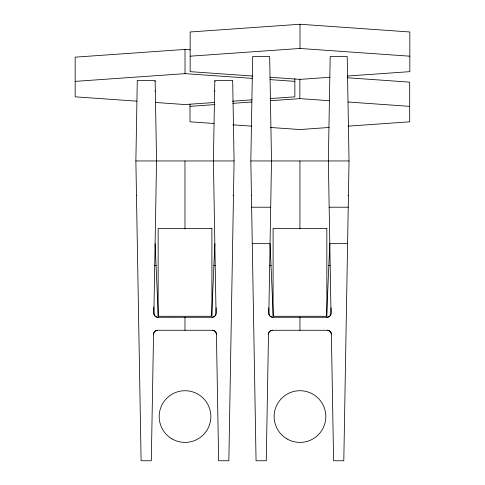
<?xml version="1.0" encoding="UTF-8"?>
<svg xmlns="http://www.w3.org/2000/svg" width="485" height="485" viewBox="0 0 485 485"><rect width="100%" height="100%" fill="white"/><g stroke="black" fill="none" stroke-linecap="round" stroke-linejoin="round"><path stroke-width="0.73" d="M184.973 317.281L184.973 330.267M299.93 317.281L299.93 330.267M211.993 317.293A4.092 4.044 0 0 0 216.043 313.14L213.406 160.953L214.813 80.383L232.673 80.383L234.079 160.953L228.847 460.75L218.638 460.75L216.431 334.262A4.068 4.068 0 0 0 212.357 330.267L157.589 330.267A4.086 4.044 0 0 0 153.539 334.262L151.314 460.75L141.105 460.75L135.873 160.953L137.279 80.383L155.139 80.383L156.546 160.953L153.891 313.14A4.092 4.044 0 0 0 157.958 317.293L211.993 317.281A4.068 4.068 0 0 0 216.061 313.14L216.152 307.842M326.945 317.293A4.092 4.044 0 0 0 331 313.14L328.357 160.953L330.182 56.527L347.212 56.527L349.036 160.953L343.804 460.75L333.595 460.75L331.382 334.262A4.068 4.068 0 0 0 327.314 330.267L272.546 330.267A4.086 4.044 0 0 0 268.496 334.262L266.271 460.75L256.062 460.75L250.83 160.953L252.649 56.527L269.678 56.527L271.503 160.953L268.848 313.14A4.092 4.044 0 0 0 272.916 317.293L326.945 317.281A4.068 4.068 0 0 0 331.019 313.14L331.109 307.842M211.702 315.705L214.849 243.658M326.641 316.02L329.806 243.658L347.593 243.658M347.381 76.042L409.825 71.653L409.825 31.98L299.985 24.25L190.144 31.98L190.144 71.653L252.588 76.042M190.284 49.797L185.015 49.428L75.175 57.157L75.175 96.824L136.867 101.165M190.144 56.193L299.985 48.464L409.825 56.193M75.175 81.371L185.015 73.641L252.727 78.406M330.079 77.26L299.985 79.376L269.89 77.26M214.358 102.493L185.015 104.554L155.679 102.493M232.412 101.219L251.976 99.843M270.03 98.576L294.856 96.824L294.856 78.667M190.011 106.354L214.837 104.608M232.891 103.335L251.697 102.014M270.509 100.692L299.845 98.625L329.188 100.692M329.188 127.476L299.845 129.537L270.509 127.476M347.994 126.155L409.686 121.814L409.686 82.141L347.242 77.745M154.83 81.589L155.164 81.589M214.788 81.589L215.122 81.589M154.994 90.956L155.327 90.956M214.625 90.956L214.958 90.956M135.873 160.953L234.079 160.953M250.83 160.953L349.036 160.953M251.636 207.21L270.697 207.21M329.169 207.21L348.23 207.21M252.273 243.658L270.06 243.658L273.219 316.02M154.727 265.368L156.2 265.368M213.752 265.368L215.225 265.368M269.678 265.368L271.157 265.368M328.703 265.368L330.182 265.368M270.03 79.625L294.856 81.371M347.994 102.014L409.686 106.354M214.085 123.505L190.011 121.814L190.011 104.087M232.891 124.827L251.697 126.155M155.103 243.658L158.262 316.02M268.751 307.842L268.848 313.14A4.068 4.068 0 0 0 272.916 317.281M153.787 307.084L153.891 313.14A4.068 4.068 0 0 0 157.958 317.281M299.985 24.25L299.985 48.464M299.93 160.953L299.93 228.871M299.845 78.952L299.845 98.625M185.015 49.428L185.015 73.641M184.973 160.953L184.973 228.871M153.521 334.262A4.068 4.068 0 0 1 157.589 330.267M136.564 195.455A4.153 0.503 0 0 1 136.479 195.352M212.357 330.249A4.086 4.044 0 0 1 216.413 334.262M233.473 195.352A4.153 0.503 0 0 1 232.976 195.594M251.454 195.4A4.153 0.503 0 0 1 251.436 195.352M268.478 334.262A4.068 4.068 0 0 1 272.546 330.267M348.424 195.352A4.153 0.503 0 0 1 347.933 195.594M327.314 330.249A4.086 4.044 0 0 1 331.37 334.262M211.903 228.411L158.146 228.411L158.146 316.281L211.903 316.281L211.903 228.411M326.848 228.411L273.091 228.411L273.091 316.281L326.848 316.281L326.848 228.411M287.047 438.943A25.844 25.844 0 0 0 325.817 416.56A25.844 25.844 0 0 0 287.047 394.178A25.844 25.844 0 0 0 287.047 438.943M172.102 438.943A25.844 25.844 0 0 0 210.866 416.56A25.844 25.844 0 0 0 172.102 394.178A25.844 25.844 0 0 0 172.102 438.943"/></g></svg>
